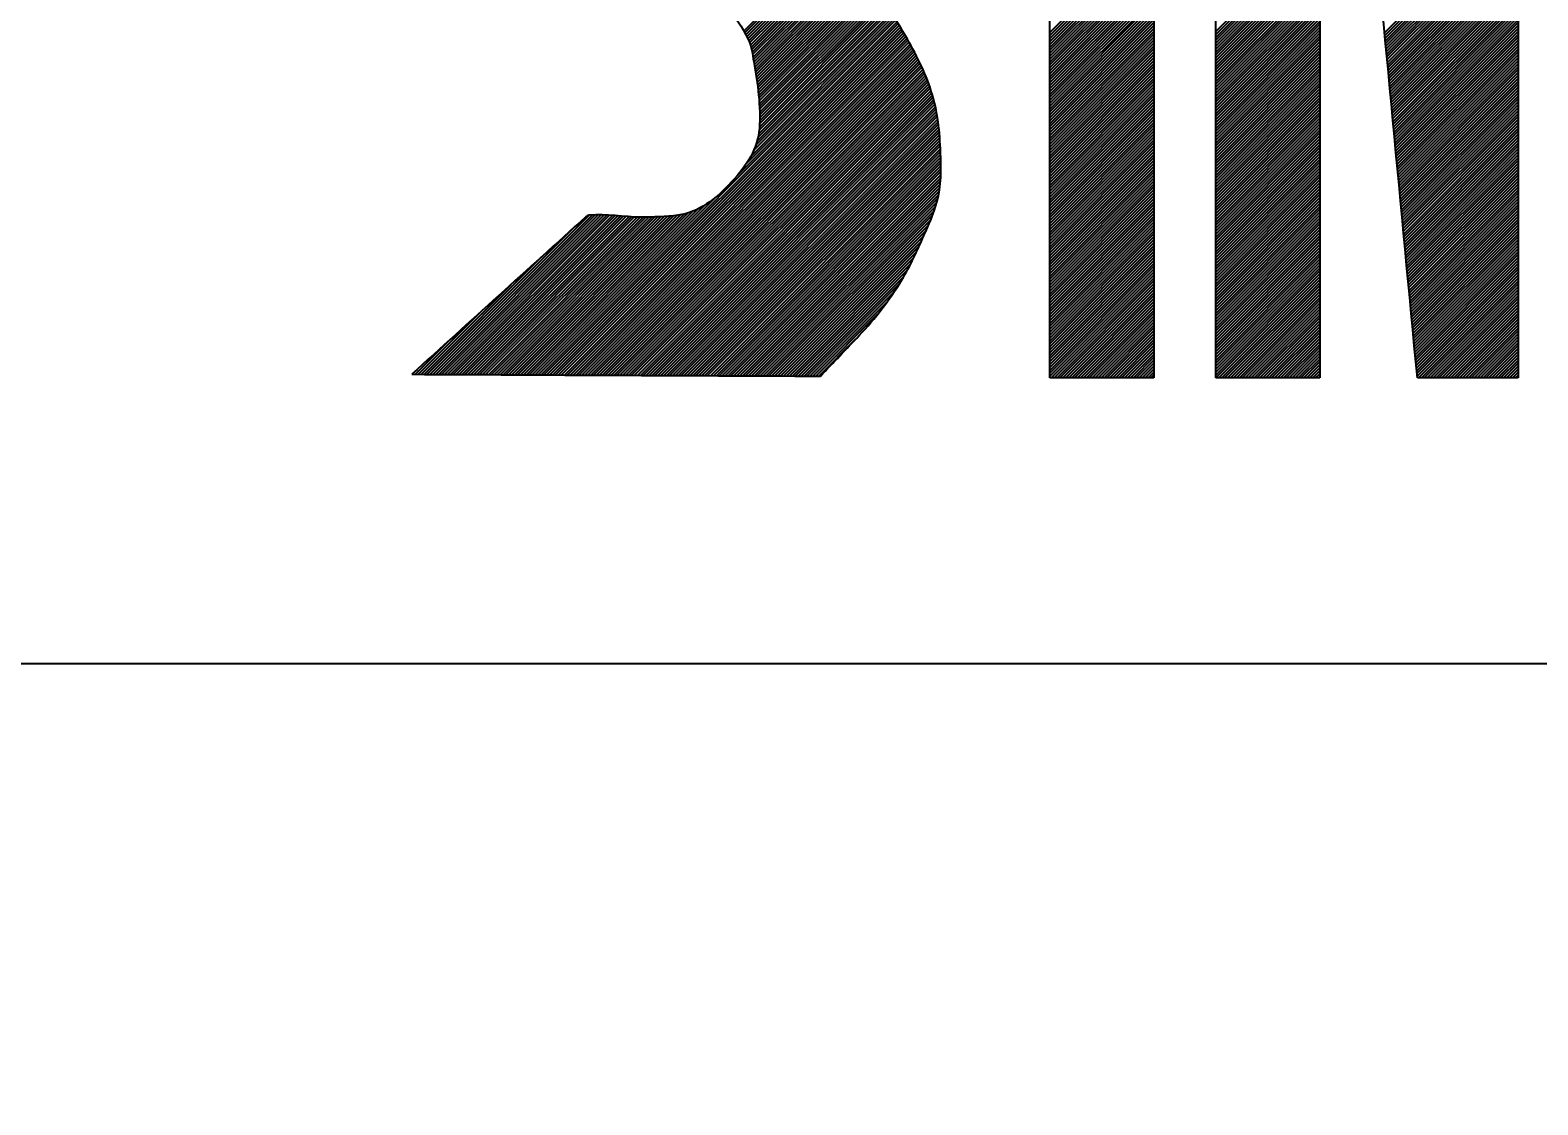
# Model space of a CAD drawing. Header units: inches. Extents: x 21 to 120937, y -15239 to 12027.
# Drawn here: x 904.53 to 914.98, y 1049.13 to 1056.58 of the extents above; entities that cross this region are included whole.
import ezdxf

# ---------------------------------------------------------------- set-up
doc = ezdxf.new("R2010")
doc.units = ezdxf.units.IN
doc.header["$MEASUREMENT"] = 0
doc.layers.add('ONDOCS', color=7, linetype='Continuous', lineweight=0)
doc.layers.add('TEG BORDER', color=7, linetype='Continuous')

# ---------------------------------------------------------------- blocks, each defined once
blk = doc.blocks.new('240 BORDER A2')
at = {"layer": 'ONDOCS', "color": 7, "linetype": 'Continuous', "lineweight": -3, "ltscale": 100}
for p, q in [((578.2897, 49.0371), (578.9328, 49.6802)), ((578.2909, 49.0242), (578.9328, 49.6661)), ((578.2921, 49.0113), (578.9328, 49.6519)), ((578.2934, 48.9984), (578.9328, 49.6378)), ((578.2946, 48.9854), (578.9328, 49.6237)), ((578.2958, 48.9725), (578.9328, 49.6095)), ((576.6771, 49.0379), (577.1784, 49.5392)), ((576.6771, 49.0238), (577.1784, 49.525)), ((577.476, 49.0437), (577.9773, 49.5449)), ((577.476, 49.0295), (577.9773, 49.5308)), ((578.297, 48.9596), (578.9328, 49.5954)), ((578.2983, 48.9467), (578.9328, 49.5812)), ((578.2995, 48.9338), (578.9328, 49.5671)), ((578.3007, 48.9209), (578.9328, 49.5529)), ((578.3019, 48.9079), (578.9328, 49.5388)), ((575.2035, 49.0457), (575.6406, 49.4828)), ((575.2086, 49.0366), (575.6474, 49.4754)), ((575.2135, 49.0273), (575.6541, 49.468)), ((575.2182, 49.0179), (575.6608, 49.4605)), ((575.2228, 49.0084), (575.6675, 49.4531)), ((576.6771, 49.0096), (577.1784, 49.5109)), ((576.6771, 48.9955), (577.1784, 49.4967)), ((576.6771, 48.9813), (577.1784, 49.4826)), ((576.6771, 48.9672), (577.1784, 49.4685)), ((576.6771, 48.9531), (577.1784, 49.4543)), ((577.476, 49.0154), (577.9773, 49.5167)), ((577.476, 49.0013), (577.9773, 49.5025)), ((577.476, 48.9871), (577.9773, 49.4884)), ((577.476, 48.973), (577.9773, 49.4742)), ((577.476, 48.9588), (577.9773, 49.4601)), ((578.3031, 48.895), (578.9328, 49.5247)), ((578.3044, 48.8821), (578.9328, 49.5105)), ((578.3056, 48.8692), (578.9328, 49.4964)), ((578.3068, 48.8563), (578.9328, 49.4822)), ((578.308, 48.8433), (578.9328, 49.4681)), ((578.3093, 48.8304), (578.9328, 49.4539)), ((575.2273, 48.9987), (575.6741, 49.4456)), ((575.2313, 48.9886), (575.6807, 49.438)), ((575.2348, 48.978), (575.6873, 49.4305)), ((575.238, 48.967), (575.6939, 49.4229)), ((575.2408, 48.9557), (575.7004, 49.4152)), ((575.2433, 48.944), (575.7069, 49.4076)), ((575.2455, 48.9321), (575.7134, 49.3999)), ((575.2476, 48.92), (575.7198, 49.3923)), ((575.2496, 48.9079), (575.7263, 49.3846)), ((576.6771, 48.9389), (577.1784, 49.4402)), ((576.6771, 48.9248), (577.1784, 49.426)), ((576.6771, 48.9106), (577.1784, 49.4119)), ((576.6771, 48.8965), (577.1784, 49.3978)), ((576.6771, 48.8824), (577.1784, 49.3836)), ((577.476, 48.9447), (577.9773, 49.4459)), ((577.476, 48.9305), (577.9773, 49.4318)), ((577.476, 48.9164), (577.9773, 49.4177)), ((577.476, 48.9023), (577.9773, 49.4035)), ((577.476, 48.8881), (577.9773, 49.3894)), ((578.3105, 48.8175), (578.9328, 49.4398)), ((578.3117, 48.8046), (578.9328, 49.4257)), ((578.3129, 48.7917), (578.9328, 49.4115)), ((578.3142, 48.7788), (578.9328, 49.3974)), ((578.3154, 48.7658), (578.9328, 49.3832)), ((575.2516, 48.8958), (575.7327, 49.3769)), ((575.2537, 48.8837), (575.7391, 49.3691)), ((575.2558, 48.8717), (575.7455, 49.3614)), ((575.2578, 48.8595), (575.7519, 49.3537)), ((575.2598, 48.8474), (575.7583, 49.3459)), ((575.2617, 48.8352), (575.7647, 49.3381)), ((575.2636, 48.8229), (575.7711, 49.3304)), ((575.2655, 48.8106), (575.7774, 49.3226)), ((575.2672, 48.7982), (575.7837, 49.3147)), ((576.6771, 48.8682), (577.1784, 49.3695)), ((576.6771, 48.8541), (577.1784, 49.3553)), ((576.6771, 48.8399), (577.1784, 49.3412)), ((576.6771, 48.8258), (577.1784, 49.327)), ((576.6771, 48.8116), (577.1784, 49.3129)), ((577.476, 48.874), (577.9773, 49.3752)), ((577.476, 48.8598), (577.9773, 49.3611)), ((577.476, 48.8457), (577.9773, 49.3469)), ((577.476, 48.8315), (577.9773, 49.3328)), ((577.476, 48.8174), (577.9773, 49.3187)), ((578.3166, 48.7529), (578.9328, 49.3691)), ((578.3178, 48.74), (578.9328, 49.3549)), ((578.3191, 48.7271), (578.9328, 49.3408)), ((578.3203, 48.7142), (578.9328, 49.3267)), ((578.3215, 48.7013), (578.9328, 49.3125)), ((575.2689, 48.7858), (575.79, 49.3069)), ((575.2705, 48.7733), (575.7962, 49.299)), ((575.2721, 48.7606), (575.8025, 49.291)), ((575.2735, 48.7479), (575.8086, 49.2831)), ((575.2748, 48.7351), (575.8148, 49.2751)), ((575.276, 48.7222), (575.8209, 49.267)), ((575.2771, 48.7091), (575.8269, 49.2589)), ((575.278, 48.6959), (575.833, 49.2508)), ((575.2788, 48.6825), (575.839, 49.2427)), ((575.2794, 48.669), (575.8449, 49.2345)), ((576.6771, 48.7975), (577.1784, 49.2988)), ((576.6771, 48.7834), (577.1784, 49.2846)), ((576.6771, 48.7692), (577.1784, 49.2705)), ((576.6771, 48.7551), (577.1784, 49.2563)), ((576.6771, 48.7409), (577.1784, 49.2422)), ((577.476, 48.8033), (577.9773, 49.3045)), ((577.476, 48.7891), (577.9773, 49.2904)), ((577.476, 48.775), (577.9773, 49.2762)), ((577.476, 48.7608), (577.9773, 49.2621)), ((577.476, 48.7467), (577.9773, 49.248)), ((578.3227, 48.6883), (578.9328, 49.2984)), ((578.324, 48.6754), (578.9328, 49.2842)), ((578.3252, 48.6625), (578.9328, 49.2701)), ((578.3264, 48.6496), (578.9328, 49.256)), ((578.3276, 48.6367), (578.9328, 49.2418)), ((575.275, 48.5514), (575.8914, 49.1679)), ((575.2772, 48.5678), (575.8857, 49.1763)), ((575.2784, 48.5832), (575.88, 49.1847)), ((575.2793, 48.5982), (575.8742, 49.1931)), ((575.2798, 48.6128), (575.8684, 49.2015)), ((575.2799, 48.6553), (575.8509, 49.2263)), ((575.2801, 48.6414), (575.8568, 49.2181)), ((575.2801, 48.6272), (575.8626, 49.2098)), ((576.6771, 48.7268), (577.1784, 49.228)), ((576.6771, 48.7126), (577.1784, 49.2139)), ((576.6771, 48.6985), (577.1784, 49.1998)), ((576.6771, 48.6844), (577.1784, 49.1856)), ((576.6771, 48.6702), (577.1784, 49.1715)), ((577.476, 48.7325), (577.9773, 49.2338)), ((577.476, 48.7184), (577.9773, 49.2197)), ((577.476, 48.7043), (577.9773, 49.2055)), ((577.476, 48.6901), (577.9773, 49.1914)), ((577.476, 48.676), (577.9773, 49.1772)), ((577.476, 48.6618), (577.9773, 49.1631)), ((578.3289, 48.6238), (578.9328, 49.2277)), ((578.3301, 48.6108), (578.9328, 49.2135)), ((578.3313, 48.5979), (578.9328, 49.1994)), ((578.3325, 48.585), (578.9328, 49.1852)), ((578.3338, 48.5721), (578.9328, 49.1711)), ((574.2264, 47.3897), (575.9358, 49.0991)), ((574.2405, 47.3896), (575.9412, 49.0904)), ((575.1697, 48.3472), (575.9304, 49.1078)), ((575.2149, 48.4065), (575.9249, 49.1165)), ((575.2366, 48.4423), (575.9194, 49.1251)), ((575.2504, 48.4703), (575.9139, 49.1337)), ((575.26, 48.494), (575.9083, 49.1423)), ((575.2668, 48.5149), (575.9027, 49.1509)), ((575.2716, 48.5339), (575.8971, 49.1594)), ((576.6771, 48.6561), (577.1784, 49.1573)), ((576.6771, 48.6419), (577.1784, 49.1432)), ((576.6771, 48.6278), (577.1784, 49.1291)), ((576.6771, 48.6136), (577.1784, 49.1149)), ((576.6771, 48.5995), (577.1784, 49.1008)), ((577.476, 48.6477), (577.9773, 49.149)), ((577.476, 48.6336), (577.9773, 49.1348)), ((577.476, 48.6194), (577.9773, 49.1207)), ((577.476, 48.6053), (577.9773, 49.1065)), ((577.476, 48.5911), (577.9773, 49.0924)), ((578.335, 48.5592), (578.9328, 49.157)), ((578.3362, 48.5462), (578.9328, 49.1428)), ((578.3374, 48.5333), (578.9328, 49.1287)), ((578.3387, 48.5204), (578.9328, 49.1145)), ((578.3399, 48.5075), (578.9328, 49.1004)), ((574.2545, 47.3896), (575.9466, 49.0816)), ((574.2686, 47.3895), (575.9519, 49.0728)), ((574.2827, 47.3894), (575.9573, 49.064)), ((574.2968, 47.3894), (575.9625, 49.0551)), ((574.3109, 47.3893), (575.9678, 49.0463)), ((574.3249, 47.3893), (575.973, 49.0374)), ((574.339, 47.3892), (575.9782, 49.0284)), ((574.3531, 47.3891), (575.9834, 49.0195)), ((576.6771, 48.5854), (577.1784, 49.0866)), ((576.6771, 48.5712), (577.1784, 49.0725)), ((576.6771, 48.5571), (577.1784, 49.0583)), ((576.6771, 48.5429), (577.1784, 49.0442)), ((576.6771, 48.5288), (577.1784, 49.0301)), ((577.476, 48.577), (577.9773, 49.0782)), ((577.476, 48.5628), (577.9773, 49.0641)), ((577.476, 48.5487), (577.9773, 49.05)), ((577.476, 48.5346), (577.9773, 49.0358)), ((577.476, 48.5204), (577.9773, 49.0217)), ((578.3411, 48.4946), (578.9328, 49.0862)), ((578.3423, 48.4817), (578.9328, 49.0721)), ((578.3436, 48.4687), (578.9328, 49.058)), ((578.3448, 48.4558), (578.9328, 49.0438)), ((578.346, 48.4429), (578.9328, 49.0297)), ((574.3672, 47.3891), (575.9886, 49.0105)), ((574.3813, 47.389), (575.9937, 49.0015)), ((574.3953, 47.3889), (575.9988, 48.9924)), ((574.4094, 47.3889), (576.0039, 48.9833)), ((574.4235, 47.3888), (576.0089, 48.9742)), ((574.4376, 47.3887), (576.0139, 48.9651)), ((574.4516, 47.3887), (576.0189, 48.9559)), ((574.4657, 47.3886), (576.0238, 48.9467)), ((576.6771, 48.5147), (577.1784, 49.0159)), ((576.6771, 48.5005), (577.1784, 49.0018)), ((576.6771, 48.4864), (577.1784, 48.9876)), ((576.6771, 48.4722), (577.1784, 48.9735)), ((576.6771, 48.4581), (577.1784, 48.9593)), ((576.6771, 48.4439), (577.1784, 48.9452)), ((577.476, 48.5063), (577.9773, 49.0075)), ((577.476, 48.4921), (577.9773, 48.9934)), ((577.476, 48.478), (577.9773, 48.9793)), ((577.476, 48.4638), (577.9773, 48.9651)), ((577.476, 48.4497), (577.9773, 48.951)), ((578.3472, 48.43), (578.9328, 49.0155)), ((578.3485, 48.4171), (578.9328, 49.0014)), ((578.3497, 48.4042), (578.9328, 48.9873)), ((578.3509, 48.3912), (578.9328, 48.9731)), ((578.3521, 48.3783), (578.9328, 48.959)), ((578.3534, 48.3654), (578.9328, 48.9448)), ((574.4798, 47.3886), (576.0287, 48.9374)), ((574.4939, 47.3885), (576.0335, 48.9281)), ((574.508, 47.3884), (576.0382, 48.9187)), ((574.522, 47.3884), (576.043, 48.9093)), ((574.5361, 47.3883), (576.0476, 48.8998)), ((574.5502, 47.3882), (576.0522, 48.8903)), ((574.5643, 47.3882), (576.0567, 48.8806)), ((576.6771, 48.4298), (577.1784, 48.9311)), ((576.6771, 48.4157), (577.1784, 48.9169)), ((576.6771, 48.4015), (577.1784, 48.9028)), ((576.6771, 48.3874), (577.1784, 48.8886)), ((576.6771, 48.3732), (577.1784, 48.8745)), ((577.476, 48.4356), (577.9773, 48.9368)), ((577.476, 48.4214), (577.9773, 48.9227)), ((577.476, 48.4073), (577.9773, 48.9085)), ((577.476, 48.3931), (577.9773, 48.8944)), ((577.476, 48.379), (577.9773, 48.8803)), ((578.3546, 48.3525), (578.9328, 48.9307)), ((578.3558, 48.3396), (578.9328, 48.9165)), ((578.357, 48.3266), (578.9328, 48.9024)), ((578.3583, 48.3137), (578.9328, 48.8883)), ((578.3595, 48.3008), (578.9328, 48.8741)), ((574.5783, 47.3881), (576.0612, 48.871)), ((574.5924, 47.388), (576.0656, 48.8612)), ((574.6065, 47.388), (576.0699, 48.8514)), ((574.6206, 47.3879), (576.0742, 48.8415)), ((574.6347, 47.3879), (576.0783, 48.8315)), ((574.6487, 47.3878), (576.0824, 48.8215)), ((574.6628, 47.3877), (576.0864, 48.8113)), ((574.6769, 47.3877), (576.0903, 48.8011)), ((576.6771, 48.3591), (577.1784, 48.8604)), ((576.6771, 48.3449), (577.1784, 48.8462)), ((576.6771, 48.3308), (577.1784, 48.8321)), ((576.6771, 48.3167), (577.1784, 48.8179)), ((576.6771, 48.3025), (577.1784, 48.8038)), ((577.476, 48.3649), (577.9773, 48.8661)), ((577.476, 48.3507), (577.9773, 48.852)), ((577.476, 48.3366), (577.9773, 48.8378)), ((577.476, 48.3224), (577.9773, 48.8237)), ((577.476, 48.3083), (577.9773, 48.8095)), ((578.3607, 48.2879), (578.9328, 48.86)), ((578.3619, 48.275), (578.9328, 48.8458)), ((578.3632, 48.2621), (578.9328, 48.8317)), ((578.3644, 48.2491), (578.9328, 48.8175)), ((578.3656, 48.2362), (578.9328, 48.8034)), ((574.691, 47.3876), (576.0942, 48.7908)), ((574.7051, 47.3875), (576.0979, 48.7804)), ((574.7191, 47.3875), (576.1015, 48.7699)), ((574.7332, 47.3874), (576.1051, 48.7593)), ((574.7473, 47.3873), (576.1085, 48.7486)), ((574.7614, 47.3873), (576.1118, 48.7377)), ((574.7754, 47.3872), (576.115, 48.7267)), ((576.6771, 48.2884), (577.1784, 48.7896)), ((576.6771, 48.2742), (577.1784, 48.7755)), ((576.6771, 48.2601), (577.1784, 48.7614)), ((576.6771, 48.246), (577.1784, 48.7472)), ((576.6771, 48.2318), (577.1784, 48.7331)), ((577.476, 48.2941), (577.9773, 48.7954)), ((577.476, 48.28), (577.9773, 48.7813)), ((577.476, 48.2659), (577.9773, 48.7671)), ((577.476, 48.2517), (577.9773, 48.753)), ((577.476, 48.2376), (577.9773, 48.7388)), ((578.3668, 48.2233), (578.9328, 48.7893)), ((578.3681, 48.2104), (578.9328, 48.7751)), ((578.3693, 48.1975), (578.9328, 48.761)), ((578.3705, 48.1846), (578.9328, 48.7468)), ((578.3717, 48.1716), (578.9328, 48.7327)), ((574.7895, 47.3872), (576.118, 48.7156)), ((574.8036, 47.3871), (576.1208, 48.7043)), ((574.8177, 47.387), (576.1236, 48.6929)), ((574.8318, 47.387), (576.1262, 48.6814)), ((574.8458, 47.3869), (576.1286, 48.6697)), ((574.8599, 47.3868), (576.1309, 48.6579)), ((576.6771, 48.2177), (577.1784, 48.7189)), ((576.6771, 48.2035), (577.1784, 48.7048)), ((576.6771, 48.1894), (577.1784, 48.6906)), ((576.6771, 48.1752), (577.1784, 48.6765)), ((576.6771, 48.1611), (577.1784, 48.6624)), ((577.476, 48.2234), (577.9773, 48.7247)), ((577.476, 48.2093), (577.9773, 48.7106)), ((577.476, 48.1951), (577.9773, 48.6964)), ((577.476, 48.181), (577.9773, 48.6823)), ((577.476, 48.1669), (577.9773, 48.6681)), ((577.476, 48.1527), (577.9773, 48.654)), ((578.373, 48.1587), (578.9328, 48.7186)), ((578.3742, 48.1458), (578.9328, 48.7044)), ((578.3754, 48.1329), (578.9328, 48.6903)), ((578.3766, 48.12), (578.9328, 48.6761)), ((578.3778, 48.107), (578.9328, 48.662)), ((574.874, 47.3868), (576.1331, 48.6459)), ((574.8881, 47.3867), (576.1352, 48.6338)), ((574.9022, 47.3866), (576.1371, 48.6215)), ((574.9162, 47.3866), (576.1388, 48.6092)), ((574.9303, 47.3865), (576.1405, 48.5967)), ((574.9444, 47.3865), (576.142, 48.584)), ((576.6771, 48.147), (577.1784, 48.6482)), ((576.6771, 48.1328), (577.1784, 48.6341)), ((576.6771, 48.1187), (577.1784, 48.6199)), ((576.6771, 48.1045), (577.1784, 48.6058)), ((576.6771, 48.0904), (577.1784, 48.5917)), ((577.476, 48.1386), (577.9773, 48.6398)), ((577.476, 48.1244), (577.9773, 48.6257)), ((577.476, 48.1103), (577.9773, 48.6116)), ((577.476, 48.0962), (577.9773, 48.5974)), ((577.476, 48.082), (577.9773, 48.5833)), ((578.3791, 48.0941), (578.9328, 48.6478)), ((578.3803, 48.0812), (578.9328, 48.6337)), ((578.3815, 48.0683), (578.9328, 48.6196)), ((578.3827, 48.0554), (578.9328, 48.6054)), ((578.384, 48.0425), (578.9328, 48.5913)), ((574.9585, 47.3864), (576.1434, 48.5713)), ((574.9725, 47.3863), (576.1446, 48.5584)), ((574.9866, 47.3863), (576.1458, 48.5454)), ((575.0007, 47.3862), (576.1469, 48.5324)), ((575.0148, 47.3861), (576.1478, 48.5192)), ((576.6771, 48.0762), (577.1784, 48.5775)), ((576.6771, 48.0621), (577.1784, 48.5634)), ((576.6771, 48.048), (577.1784, 48.5492)), ((576.6771, 48.0338), (577.1784, 48.5351)), ((576.6771, 48.0197), (577.1784, 48.5209)), ((577.476, 48.0679), (577.9773, 48.5691)), ((577.476, 48.0537), (577.9773, 48.555)), ((577.476, 48.0396), (577.9773, 48.5408)), ((577.476, 48.0254), (577.9773, 48.5267)), ((577.476, 48.0113), (577.9773, 48.5126)), ((578.3852, 48.0295), (578.9328, 48.5771)), ((578.3864, 48.0166), (578.9328, 48.563)), ((578.3876, 48.0037), (578.9328, 48.5488)), ((578.3889, 47.9908), (578.9328, 48.5347)), ((578.3901, 47.9779), (578.9328, 48.5206)), ((575.0289, 47.3861), (576.1487, 48.5059)), ((575.0429, 47.386), (576.1494, 48.4925)), ((575.057, 47.3859), (576.1501, 48.479)), ((575.0711, 47.3859), (576.1507, 48.4655)), ((575.0852, 47.3858), (576.1513, 48.4519)), ((575.0993, 47.3858), (576.1518, 48.4383)), ((576.6771, 48.0055), (577.1784, 48.5068)), ((576.6771, 47.9914), (577.1784, 48.4927)), ((576.6771, 47.9773), (577.1784, 48.4785)), ((576.6771, 47.9631), (577.1784, 48.4644)), ((576.6771, 47.949), (577.1784, 48.4502)), ((576.6771, 47.9348), (577.1784, 48.4361)), ((577.476, 47.9972), (577.9773, 48.4984)), ((577.476, 47.983), (577.9773, 48.4843)), ((577.476, 47.9689), (577.9773, 48.4701)), ((577.476, 47.9547), (577.9773, 48.456)), ((577.476, 47.9406), (577.9773, 48.4418)), ((578.3913, 47.965), (578.9328, 48.5064)), ((578.3925, 47.952), (578.9328, 48.4923)), ((578.3938, 47.9391), (578.9328, 48.4781)), ((578.395, 47.9262), (578.9328, 48.464)), ((578.3962, 47.9133), (578.9328, 48.4499)), ((578.3974, 47.9004), (578.9328, 48.4357)), ((575.1133, 47.3857), (576.1522, 48.4246)), ((575.1274, 47.3856), (576.1526, 48.4108)), ((575.1415, 47.3856), (576.1528, 48.3968)), ((575.1556, 47.3855), (576.1528, 48.3828)), ((575.1696, 47.3854), (576.1527, 48.3685)), ((576.6771, 47.9207), (577.1784, 48.4219)), ((576.6771, 47.9065), (577.1784, 48.4078)), ((576.6771, 47.8924), (577.1784, 48.3937)), ((576.6771, 47.8783), (577.1784, 48.3795)), ((576.6771, 47.8641), (577.1784, 48.3654)), ((577.476, 47.9264), (577.9773, 48.4277)), ((577.476, 47.9123), (577.9773, 48.4136)), ((577.476, 47.8982), (577.9773, 48.3994)), ((577.476, 47.884), (577.9773, 48.3853)), ((577.476, 47.8699), (577.9773, 48.3711)), ((578.3987, 47.8875), (578.9328, 48.4216)), ((578.3999, 47.8745), (578.9328, 48.4074)), ((578.4011, 47.8616), (578.9328, 48.3933)), ((578.4023, 47.8487), (578.9328, 48.3791)), ((578.4036, 47.8358), (578.9328, 48.365)), ((575.1837, 47.3854), (576.1523, 48.354)), ((575.1978, 47.3853), (576.1517, 48.3392)), ((575.2119, 47.3852), (576.1507, 48.3241)), ((575.226, 47.3852), (576.1494, 48.3086)), ((575.24, 47.3851), (576.1476, 48.2927)), ((576.6771, 47.85), (577.1784, 48.3512)), ((576.6771, 47.8358), (577.1784, 48.3371)), ((576.6771, 47.8217), (577.1784, 48.3229)), ((576.6771, 47.8075), (577.1784, 48.3088)), ((576.6771, 47.7934), (577.1784, 48.2947)), ((577.476, 47.8557), (577.9773, 48.357)), ((577.476, 47.8416), (577.9773, 48.3429)), ((577.476, 47.8275), (577.9773, 48.3287)), ((577.476, 47.8133), (577.9773, 48.3146)), ((577.476, 47.7992), (577.9773, 48.3004)), ((578.4048, 47.8229), (578.9328, 48.3509)), ((578.406, 47.8099), (578.9328, 48.3367)), ((578.4072, 47.797), (578.9328, 48.3226)), ((578.4085, 47.7841), (578.9328, 48.3084)), ((578.4097, 47.7712), (578.9328, 48.2943)), ((574.2123, 47.3898), (575.0687, 48.2461)), ((575.2541, 47.385), (576.1453, 48.2762)), ((575.2682, 47.385), (576.1422, 48.259)), ((575.2823, 47.3849), (576.1384, 48.241)), ((575.2963, 47.3849), (576.1334, 48.2219)), ((576.6771, 47.7793), (577.1784, 48.2805)), ((576.6771, 47.7651), (577.1784, 48.2664)), ((576.6771, 47.751), (577.1784, 48.2522)), ((576.6771, 47.7368), (577.1784, 48.2381)), ((576.6771, 47.7227), (577.1784, 48.224)), ((577.476, 47.785), (577.9773, 48.2863)), ((577.476, 47.7709), (577.9773, 48.2721)), ((577.476, 47.7567), (577.9773, 48.258)), ((577.476, 47.7426), (577.9773, 48.2439)), ((577.476, 47.7285), (577.9773, 48.2297)), ((578.4109, 47.7583), (578.9328, 48.2801)), ((578.4121, 47.7454), (578.9328, 48.266)), ((578.4134, 47.7324), (578.9328, 48.2519)), ((578.4146, 47.7195), (578.9328, 48.2377)), ((578.4158, 47.7066), (578.9328, 48.2236)), ((573.6914, 47.3921), (574.4577, 48.1584)), ((573.7055, 47.3921), (574.4731, 48.1597)), ((573.7196, 47.392), (574.488, 48.1604)), ((573.7336, 47.3919), (574.5024, 48.1607)), ((573.7477, 47.3919), (574.5164, 48.1606)), ((573.7618, 47.3918), (574.5302, 48.1602)), ((573.7759, 47.3917), (574.5437, 48.1596)), ((573.79, 47.3917), (574.5571, 48.1588)), ((573.804, 47.3916), (574.5703, 48.1579)), ((573.8181, 47.3915), (574.5834, 48.1569)), ((573.8322, 47.3915), (574.5965, 48.1558)), ((573.8463, 47.3914), (574.6096, 48.1547)), ((573.8603, 47.3914), (574.6226, 48.1536)), ((573.8744, 47.3913), (574.6357, 48.1526)), ((573.8885, 47.3912), (574.6489, 48.1517)), ((573.9026, 47.3912), (574.6623, 48.1508)), ((573.9167, 47.3911), (574.6758, 48.1502)), ((573.9307, 47.391), (574.6895, 48.1498)), ((573.9448, 47.391), (574.7034, 48.1496)), ((573.9589, 47.3909), (574.7177, 48.1497)), ((573.973, 47.3908), (574.7319, 48.1498)), ((573.9871, 47.3908), (574.7462, 48.1499)), ((574.0011, 47.3907), (574.7605, 48.1501)), ((574.0152, 47.3907), (574.775, 48.1504)), ((574.0293, 47.3906), (574.7895, 48.1508)), ((574.0434, 47.3905), (574.8042, 48.1514)), ((574.0574, 47.3905), (574.8191, 48.1521)), ((574.0715, 47.3904), (574.8342, 48.1531)), ((574.0856, 47.3903), (574.8496, 48.1543)), ((574.0997, 47.3903), (574.8653, 48.1559)), ((574.1138, 47.3902), (574.8814, 48.1579)), ((574.1278, 47.3901), (574.8982, 48.1605)), ((574.1419, 47.3901), (574.9162, 48.1643)), ((574.156, 47.39), (574.9358, 48.1699)), ((574.1701, 47.39), (574.9579, 48.1778)), ((574.1842, 47.3899), (574.9836, 48.1893)), ((574.1982, 47.3898), (575.016, 48.2076)), ((575.3104, 47.3848), (576.1273, 48.2017)), ((575.3245, 47.3847), (576.1202, 48.1805)), ((575.3386, 47.3847), (576.1122, 48.1583)), ((576.6771, 47.7086), (577.1784, 48.2098)), ((576.6771, 47.6944), (577.1784, 48.1957)), ((576.6771, 47.6803), (577.1784, 48.1815)), ((576.6771, 47.6661), (577.1784, 48.1674)), ((576.6771, 47.652), (577.1784, 48.1532)), ((577.476, 47.7143), (577.9773, 48.2156)), ((577.476, 47.7002), (577.9773, 48.2014)), ((577.476, 47.686), (577.9773, 48.1873)), ((577.476, 47.6719), (577.9773, 48.1731)), ((577.476, 47.6577), (577.9773, 48.159)), ((578.417, 47.6937), (578.9328, 48.2094)), ((578.4183, 47.6808), (578.9328, 48.1953)), ((578.4195, 47.6679), (578.9328, 48.1812)), ((578.4207, 47.6549), (578.9328, 48.167)), ((578.4219, 47.642), (578.9328, 48.1529)), ((573.6773, 47.3922), (574.3781, 48.0929)), ((575.3527, 47.3846), (576.1031, 48.135)), ((575.3667, 47.3845), (576.093, 48.1108)), ((575.3808, 47.3845), (576.0821, 48.0857)), ((576.6771, 47.6378), (577.1784, 48.1391)), ((576.6771, 47.6237), (577.1784, 48.125)), ((576.6771, 47.6096), (577.1784, 48.1108)), ((576.6771, 47.5954), (577.1784, 48.0967)), ((576.6771, 47.5813), (577.1784, 48.0825)), ((577.476, 47.6436), (577.9773, 48.1449)), ((577.476, 47.6295), (577.9773, 48.1307)), ((577.476, 47.6153), (577.9773, 48.1166)), ((577.476, 47.6012), (577.9773, 48.1024)), ((577.476, 47.587), (577.9773, 48.0883)), ((577.476, 47.5729), (577.9773, 48.0742)), ((578.4232, 47.6291), (578.9328, 48.1387)), ((578.4244, 47.6162), (578.9328, 48.1246)), ((578.4256, 47.6033), (578.9328, 48.1104)), ((578.4268, 47.5903), (578.9328, 48.0963)), ((578.4281, 47.5774), (578.9328, 48.0822)), ((575.3949, 47.3844), (576.0705, 48.06)), ((575.409, 47.3843), (576.0588, 48.0342)), ((575.4231, 47.3843), (576.047, 48.0082)), ((576.6771, 47.5671), (577.1784, 48.0684)), ((576.6771, 47.553), (577.1784, 48.0542)), ((576.6771, 47.5388), (577.1784, 48.0401)), ((576.6771, 47.5247), (577.1784, 48.026)), ((576.6771, 47.5106), (577.1784, 48.0118)), ((577.476, 47.5588), (577.9773, 48.06)), ((577.476, 47.5446), (577.9773, 48.0459)), ((577.476, 47.5305), (577.9773, 48.0317)), ((577.476, 47.5163), (577.9773, 48.0176)), ((577.476, 47.5022), (577.9773, 48.0034)), ((578.4293, 47.5645), (578.9328, 48.068)), ((578.4305, 47.5516), (578.9328, 48.0539)), ((578.4317, 47.5387), (578.9328, 48.0397)), ((578.433, 47.5258), (578.9328, 48.0256)), ((578.4342, 47.5128), (578.9328, 48.0114)), ((573.6633, 47.3922), (574.2303, 47.9593)), ((575.4371, 47.3842), (576.0349, 47.982)), ((575.4512, 47.3842), (576.0222, 47.9552)), ((575.4653, 47.3841), (576.0085, 47.9273)), ((576.6771, 47.4964), (577.1784, 47.9977)), ((576.6771, 47.4823), (577.1784, 47.9835)), ((576.6771, 47.4681), (577.1784, 47.9694)), ((576.6771, 47.454), (577.1784, 47.9553)), ((576.6771, 47.4399), (577.1784, 47.9411)), ((577.476, 47.488), (577.9773, 47.9893)), ((577.476, 47.4739), (577.9773, 47.9752)), ((577.476, 47.4598), (577.9773, 47.961)), ((577.476, 47.4456), (577.9773, 47.9469)), ((577.476, 47.4315), (577.9773, 47.9327)), ((578.4354, 47.4999), (578.9328, 47.9973)), ((578.4366, 47.487), (578.9328, 47.9832)), ((578.4379, 47.4741), (578.9328, 47.969)), ((578.4391, 47.4612), (578.9328, 47.9549)), ((578.4403, 47.4483), (578.9328, 47.9407)), ((575.4794, 47.384), (575.9932, 47.8978)), ((575.4934, 47.384), (575.9752, 47.8657)), ((576.6771, 47.4257), (577.1784, 47.927)), ((576.6771, 47.4116), (577.1784, 47.9128)), ((576.6771, 47.3974), (577.1784, 47.8987)), ((576.6771, 47.3833), (577.1784, 47.8845)), ((576.6836, 47.3756), (577.1784, 47.8704)), ((576.6977, 47.3756), (577.1784, 47.8563)), ((577.476, 47.4173), (577.9773, 47.9186)), ((577.476, 47.4032), (577.9773, 47.9044)), ((577.476, 47.389), (577.9773, 47.8903)), ((577.4767, 47.3756), (577.9773, 47.8762)), ((577.4909, 47.3756), (577.9773, 47.862)), ((578.4415, 47.4353), (578.9328, 47.9266)), ((578.4428, 47.4224), (578.9328, 47.9125)), ((578.444, 47.4095), (578.9328, 47.8983)), ((578.4452, 47.3966), (578.9328, 47.8842)), ((578.4464, 47.3837), (578.9328, 47.87)), ((578.4525, 47.3756), (578.9328, 47.8559)), ((573.6492, 47.3923), (574.0826, 47.8258)), ((575.5075, 47.3839), (575.953, 47.8294)), ((575.5216, 47.3838), (575.9265, 47.7888)), ((576.7119, 47.3756), (577.1784, 47.8421)), ((576.726, 47.3756), (577.1784, 47.828)), ((576.7402, 47.3756), (577.1784, 47.8138)), ((576.7543, 47.3756), (577.1784, 47.7997)), ((576.7684, 47.3756), (577.1784, 47.7855)), ((577.505, 47.3756), (577.9773, 47.8479)), ((577.5191, 47.3756), (577.9773, 47.8337)), ((577.5333, 47.3756), (577.9773, 47.8196)), ((577.5474, 47.3756), (577.9773, 47.8055)), ((577.5616, 47.3756), (577.9773, 47.7913)), ((578.4667, 47.3756), (578.9328, 47.8417)), ((578.4808, 47.3756), (578.9328, 47.8276)), ((578.4949, 47.3756), (578.9328, 47.8135)), ((578.5091, 47.3756), (578.9328, 47.7993)), ((578.5232, 47.3756), (578.9328, 47.7852)), ((575.5357, 47.3838), (575.8939, 47.742)), ((576.7826, 47.3756), (577.1784, 47.7714)), ((576.7967, 47.3756), (577.1784, 47.7573)), ((576.8109, 47.3756), (577.1784, 47.7431)), ((576.825, 47.3756), (577.1784, 47.729)), ((576.8392, 47.3756), (577.1784, 47.7148)), ((577.5757, 47.3756), (577.9773, 47.7772)), ((577.5899, 47.3756), (577.9773, 47.763)), ((577.604, 47.3756), (577.9773, 47.7489)), ((577.6181, 47.3756), (577.9773, 47.7347)), ((577.6323, 47.3756), (577.9773, 47.7206)), ((578.5374, 47.3756), (578.9328, 47.771)), ((578.5515, 47.3756), (578.9328, 47.7569)), ((578.5657, 47.3756), (578.9328, 47.7427)), ((578.5798, 47.3756), (578.9328, 47.7286)), ((578.5939, 47.3756), (578.9328, 47.7145)), ((573.6351, 47.3924), (573.9349, 47.6922)), ((575.5498, 47.3837), (575.8495, 47.6835)), ((576.8533, 47.3756), (577.1784, 47.7007)), ((576.8674, 47.3756), (577.1784, 47.6866)), ((576.8816, 47.3756), (577.1784, 47.6724)), ((576.8957, 47.3756), (577.1784, 47.6583)), ((576.9099, 47.3756), (577.1784, 47.6441)), ((577.6464, 47.3756), (577.9773, 47.7065)), ((577.6606, 47.3756), (577.9773, 47.6923)), ((577.6747, 47.3756), (577.9773, 47.6782)), ((577.6888, 47.3756), (577.9773, 47.664)), ((577.703, 47.3756), (577.9773, 47.6499)), ((578.6081, 47.3756), (578.9328, 47.7003)), ((578.6222, 47.3756), (578.9328, 47.6862)), ((578.6364, 47.3756), (578.9328, 47.672)), ((578.6505, 47.3756), (578.9328, 47.6579)), ((578.6647, 47.3756), (578.9328, 47.6438)), ((576.924, 47.3756), (577.1784, 47.63)), ((576.9382, 47.3756), (577.1784, 47.6158)), ((576.9523, 47.3756), (577.1784, 47.6017)), ((576.9664, 47.3756), (577.1784, 47.5876)), ((576.9806, 47.3756), (577.1784, 47.5734)), ((577.7171, 47.3756), (577.9773, 47.6357)), ((577.7313, 47.3756), (577.9773, 47.6216)), ((577.7454, 47.3756), (577.9773, 47.6075)), ((577.7596, 47.3756), (577.9773, 47.5933)), ((577.7737, 47.3756), (577.9773, 47.5792)), ((577.7878, 47.3756), (577.9773, 47.565)), ((578.6788, 47.3756), (578.9328, 47.6296)), ((578.6929, 47.3756), (578.9328, 47.6155)), ((578.7071, 47.3756), (578.9328, 47.6013)), ((578.7212, 47.3756), (578.9328, 47.5872)), ((578.7354, 47.3756), (578.9328, 47.573)), ((573.621, 47.3924), (573.7872, 47.5586)), ((575.5638, 47.3836), (575.7431, 47.5629)), ((576.9947, 47.3756), (577.1784, 47.5593)), ((577.0089, 47.3756), (577.1784, 47.5451)), ((577.023, 47.3756), (577.1784, 47.531)), ((577.0371, 47.3756), (577.1784, 47.5168)), ((577.0513, 47.3756), (577.1784, 47.5027)), ((577.802, 47.3756), (577.9773, 47.5509)), ((577.8161, 47.3756), (577.9773, 47.5368)), ((577.8303, 47.3756), (577.9773, 47.5226)), ((577.8444, 47.3756), (577.9773, 47.5085)), ((577.8586, 47.3756), (577.9773, 47.4943)), ((578.7495, 47.3756), (578.9328, 47.5589)), ((578.7636, 47.3756), (578.9328, 47.5448)), ((578.7778, 47.3756), (578.9328, 47.5306)), ((578.7919, 47.3756), (578.9328, 47.5165)), ((578.8061, 47.3756), (578.9328, 47.5023)), ((573.6069, 47.3925), (573.6395, 47.4251)), ((577.0654, 47.3756), (577.1784, 47.4886)), ((577.0796, 47.3756), (577.1784, 47.4744)), ((577.0937, 47.3756), (577.1784, 47.4603)), ((577.1079, 47.3756), (577.1784, 47.4461)), ((577.122, 47.3756), (577.1784, 47.432)), ((577.8727, 47.3756), (577.9773, 47.4802)), ((577.8868, 47.3756), (577.9773, 47.466)), ((577.901, 47.3756), (577.9773, 47.4519)), ((577.9151, 47.3756), (577.9773, 47.4378)), ((577.9293, 47.3756), (577.9773, 47.4236)), ((578.8202, 47.3756), (578.9328, 47.4882)), ((578.8344, 47.3756), (578.9328, 47.474)), ((578.8485, 47.3756), (578.9328, 47.4599)), ((578.8626, 47.3756), (578.9328, 47.4458)), ((578.8768, 47.3756), (578.9328, 47.4316)), ((577.1361, 47.3756), (577.1784, 47.4179)), ((577.1503, 47.3756), (577.1784, 47.4037)), ((577.1644, 47.3756), (577.1784, 47.3896)), ((577.9434, 47.3756), (577.9773, 47.4095)), ((577.9575, 47.3756), (577.9773, 47.3953)), ((577.9717, 47.3756), (577.9773, 47.3812)), ((578.8909, 47.3756), (578.9328, 47.4175)), ((578.9051, 47.3756), (578.9328, 47.4033)), ((578.9192, 47.3756), (578.9328, 47.3892))]:
    blk.add_line(p, q, dxfattribs=at)
for points in [[(578.9328, 59.6447), (578.9328, 55.555), (578.9328, 51.4653), (578.9328, 47.3756)], [(577.476, 47.3756), (577.476, 51.3061), (577.476, 55.2365), (577.476, 59.167)], [(577.476, 47.3756), (577.476, 51.3061), (577.476, 55.2365), (577.476, 59.167)], [(577.1784, 59.0064), (577.1784, 55.1295), (577.1784, 51.2525), (577.1784, 47.3756)], [(577.1784, 59.0064), (577.1784, 55.1295), (577.1784, 51.2525), (577.1784, 47.3756)], [(576.6771, 47.3756), (576.6771, 51.1468), (576.6771, 54.918), (576.6771, 58.6892)], [(576.6771, 47.3756), (576.6771, 51.1468), (576.6771, 54.918), (576.6771, 58.6892)], [(577.9773, 52.3326), (577.9773, 50.6803), (577.9773, 49.028), (577.9773, 47.3756)], [(577.9773, 52.3326), (577.9773, 50.6803), (577.9773, 49.028), (577.9773, 47.3756)], [(578.4472, 47.3756), (578.2905, 49.028), (578.1339, 50.6803), (577.9773, 52.3326)], [(575.9817, 49.0225), (575.9178, 49.1333), (575.8496, 49.2349), (575.7679, 49.3343)], [(574.9663, 49.2897), (575.0755, 49.2215), (575.168, 49.126), (575.2246, 49.0047)], [(576.1064, 48.7553), (576.0753, 48.8517), (576.0316, 48.9361), (575.9817, 49.0225)], [(575.2246, 49.0047), (575.2408, 48.9699), (575.245, 48.9341), (575.2513, 48.8978)], [(575.2513, 48.8978), (575.2698, 48.7918), (575.286, 48.6832), (575.278, 48.5772)], [(576.1509, 48.4614), (576.1469, 48.5599), (576.1378, 48.6581), (576.1064, 48.7553)], [(575.278, 48.5772), (575.2708, 48.4813), (575.2186, 48.3985), (575.1444, 48.3188)], [(576.1331, 48.2209), (576.1559, 48.3001), (576.1542, 48.3815), (576.1509, 48.4614)], [(575.1444, 48.3188), (575.0668, 48.2356), (574.9873, 48.1729), (574.8861, 48.1585)], [(576.0708, 48.0606), (576.0947, 48.1132), (576.1169, 48.1644), (576.1331, 48.2209)], [(574.4408, 48.1496), (574.1617, 47.8972), (573.8826, 47.6449), (573.6035, 47.3925)], [(574.4586, 48.1585), (574.4519, 48.1579), (574.4457, 48.1541), (574.4408, 48.1496)], [(574.708, 48.1496), (574.6249, 48.149), (574.5417, 48.1667), (574.4586, 48.1585)], [(574.8861, 48.1585), (574.8267, 48.1501), (574.7674, 48.1501), (574.708, 48.1496)], [(575.9639, 47.8468), (576.006, 47.9153), (576.0376, 47.9875), (576.0708, 48.0606)], [(575.759, 47.5796), (575.8365, 47.6608), (575.9045, 47.7504), (575.9639, 47.8468)], [(575.572, 47.3837), (575.6343, 47.449), (575.6967, 47.5143), (575.759, 47.5796)], [(573.6035, 47.3926), (574.2597, 47.3896), (574.9158, 47.3866), (575.572, 47.3837)], [(577.1784, 47.3756), (577.0113, 47.3756), (576.8442, 47.3756), (576.6771, 47.3756)], [(577.1784, 47.3756), (577.0113, 47.3756), (576.8442, 47.3756), (576.6771, 47.3756)], [(577.9773, 47.3756), (577.8102, 47.3756), (577.6431, 47.3756), (577.476, 47.3756)], [(577.9773, 47.3756), (577.8102, 47.3756), (577.6431, 47.3756), (577.476, 47.3756)], [(578.9328, 47.3756), (578.7709, 47.3756), (578.6091, 47.3756), (578.4472, 47.3756)]]:
    blk.add_open_spline(points, degree=3, dxfattribs=at)
at = {"layer": 'TEG BORDER'}
blk.add_line((489, 46), (589, 46), dxfattribs=at)

msp = doc.modelspace()

# ---------------------------------------------------------------- block references
at = {"xscale": 1.44, "yscale": 1.44, "zscale": 1.44}
msp.add_blockref('240 BORDER A2', (81.184, 985.952), dxfattribs=at)

doc.saveas('drawing.dxf')
